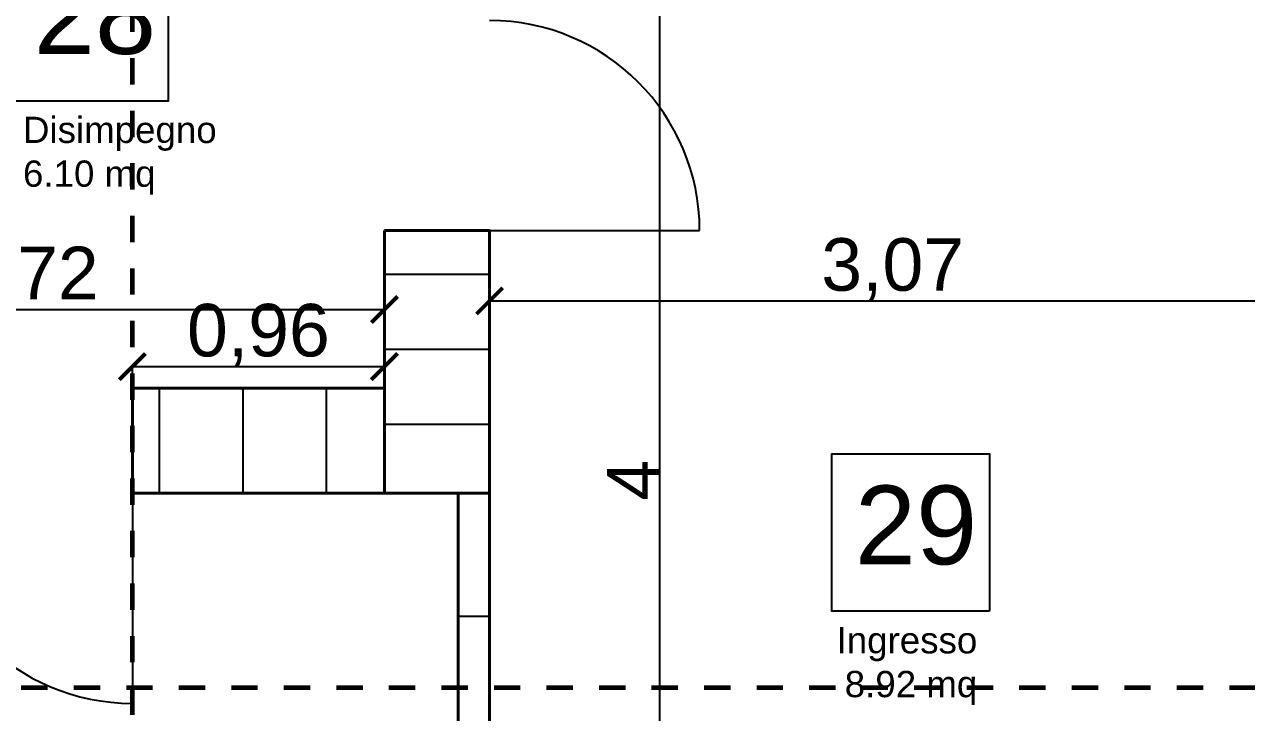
# Model space of a CAD drawing. Header units: millimetres. Extents: x 2459 to 3981, y 1231 to 4850.
# Drawn here: x 3704.054 to 3708.707, y 1286.436 to 1289.056 of the extents above; entities that cross this region are included whole.
import ezdxf

# ---------------------------------------------------------------- set-up
doc = ezdxf.new("R2010")
doc.units = ezdxf.units.MM
doc.linetypes.add('JIS_02_0.7', pattern=[1.35, 0.75, -0.6])
doc.linetypes.add('TRATTEGGIATA', pattern=[0.75, 0.5, -0.25])
doc.layers.add('linee muri', color=7, linetype='Continuous', lineweight=40)
doc.layers.add('SEZIONI', color=7, linetype='TRATTEGGIATA', lineweight=60)
doc.layers.add('quoteee', color=7, linetype='Continuous')
doc.styles.get("Standard").update_dxf_attribs({"font": 'arial.ttf'})
doc.dimstyles.new('Copia di ISO-25', dxfattribs={"dimtxt": 0.2, "dimasz": 0.1, "dimexe": 0, "dimexo": 0, "dimgap": 0, "dimtad": 3, "dimtxsty": 'Standard', "dimblk": 'ARCHTICK', "dimcen": -2.5, "dimclrd": 256, "dimclre": 256, "dimclrt": 256, "dimadec": 0, "dimazin": 0, "dimtfac": 1, "dimtmove": 2, "dimatfit": 3, "dimldrblk": 'ARCHTICK', "dimfxl": 1, "dimfxlon": 1, "dimtfillclr": 256, "dimlwd": -1, "dimlwe": -1, "dimarcsym": 0})

# ---------------------------------------------------------------- blocks, each defined once
blk = doc.blocks.new('_ArchTick')
at = {"color": 0, "linetype": 'ByBlock', "const_width": 0.15}
blk.add_lwpolyline([(-0.5, -0.5), (0.5, 0.5)], dxfattribs=at)
blk = doc.blocks.new('*D344')
at = {"layer": 'Defpoints', "color": 0, "lineweight": -3, "ltscale": 0.01, "transparency": 16777216}
for p in [(3705.4247, 1287.9706), (3702.7047, 1287.6706), (3705.4247, 1287.6706)]:
    blk.add_point(p, dxfattribs=at)
at = {"layer": 'quoteee', "ltscale": 0.01, "transparency": 16777216}
for p, q in [((3702.7047, 1287.6706), (3702.7047, 1287.9706)), ((3702.7047, 1287.9706), (3705.4247, 1287.9706)), ((3705.4247, 1287.6706), (3705.4247, 1287.9706))]:
    blk.add_line(p, q, dxfattribs=at)
at = {"layer": 'quoteee', "ltscale": 0.01, "transparency": 16777216, "xscale": 0.1, "yscale": 0.1, "zscale": 0.1, "rotation": 180}
blk.add_blockref('_ArchTick', (3702.7047, 1287.9706), dxfattribs=at)
at = {"layer": 'quoteee', "ltscale": 0.01, "transparency": 16777216, "xscale": 0.1, "yscale": 0.1, "zscale": 0.1}
blk.add_blockref('_ArchTick', (3705.4247, 1287.9706), dxfattribs=at)
at = {"layer": 'quoteee', "ltscale": 0.01, "transparency": 16777216, "insert": (3704.0647, 1288.0908), "char_height": 0.2, "attachment_point": 5}
blk.add_mtext('2,72', dxfattribs=at)
blk = doc.blocks.new('*D356')
at = {"layer": 'Defpoints', "color": 0, "lineweight": -3, "ltscale": 0.01, "transparency": 16777216}
for p in [(3705.8247, 1288.2706), (3708.8947, 1288.2706), (3708.8947, 1288.0029)]:
    blk.add_point(p, dxfattribs=at)
at = {"layer": 'quoteee', "ltscale": 0.01, "transparency": 16777216}
for p, q in [((3705.8247, 1288.2706), (3705.8247, 1288.0029)), ((3708.8947, 1288.2706), (3708.8947, 1288.0029)), ((3705.8247, 1288.0029), (3708.8947, 1288.0029))]:
    blk.add_line(p, q, dxfattribs=at)
at = {"layer": 'quoteee', "ltscale": 0.01, "transparency": 16777216, "xscale": 0.1, "yscale": 0.1, "zscale": 0.1, "rotation": 180}
blk.add_blockref('_ArchTick', (3705.8247, 1288.0029), dxfattribs=at)
at = {"layer": 'quoteee', "ltscale": 0.01, "transparency": 16777216, "xscale": 0.1, "yscale": 0.1, "zscale": 0.1}
blk.add_blockref('_ArchTick', (3708.8947, 1288.0029), dxfattribs=at)
at = {"layer": 'quoteee', "ltscale": 0.01, "transparency": 16777216, "insert": (3707.3597, 1288.1231), "char_height": 0.2, "attachment_point": 5}
blk.add_mtext('3,07', dxfattribs=at)
blk = doc.blocks.new('*D463')
at = {"layer": 'Defpoints', "color": 0, "lineweight": -3, "transparency": 16777216}
for p in [(3706.4147, 1289.3206), (3706.4725, 1289.3206), (3706.4147, 1285.3206)]:
    blk.add_point(p, dxfattribs=at)
at = {"layer": 'quoteee', "transparency": 16777216}
for p, q in [((3706.4147, 1289.3206), (3706.4725, 1289.3206)), ((3706.4725, 1285.3206), (3706.4725, 1289.3206)), ((3706.4147, 1285.3206), (3706.4725, 1285.3206))]:
    blk.add_line(p, q, dxfattribs=at)
at = {"layer": 'quoteee', "transparency": 16777216, "xscale": 0.1, "yscale": 0.1, "zscale": 0.1}
for p, rotation in [((3706.4725, 1289.3206), 90), ((3706.4725, 1285.3206), 270)]:
    blk.add_blockref('_ArchTick', p, dxfattribs=dict(at, rotation=rotation))
at = {"layer": 'quoteee', "transparency": 16777216, "insert": (3706.3725, 1287.3206), "char_height": 0.2, "attachment_point": 5, "rotation": 90}
blk.add_mtext('4', dxfattribs=at)
blk = doc.blocks.new('*D406')
at = {"layer": 'Defpoints', "color": 0, "lineweight": -3, "transparency": 16777216}
for p in [(3705.4247, 1287.7528), (3704.4647, 1287.6706), (3705.4247, 1287.6706)]:
    blk.add_point(p, dxfattribs=at)
at = {"layer": 'quoteee', "transparency": 16777216}
for p, q in [((3704.4647, 1287.6706), (3704.4647, 1287.7528)), ((3704.4647, 1287.7528), (3705.4247, 1287.7528)), ((3705.4247, 1287.6706), (3705.4247, 1287.7528))]:
    blk.add_line(p, q, dxfattribs=at)
at = {"layer": 'quoteee', "transparency": 16777216, "xscale": 0.1, "yscale": 0.1, "zscale": 0.1, "rotation": 180}
blk.add_blockref('_ArchTick', (3704.4647, 1287.7528), dxfattribs=at)
at = {"layer": 'quoteee', "transparency": 16777216, "xscale": 0.1, "yscale": 0.1, "zscale": 0.1}
blk.add_blockref('_ArchTick', (3705.4247, 1287.7528), dxfattribs=at)
at = {"layer": 'quoteee', "transparency": 16777216, "insert": (3704.9447, 1287.873), "char_height": 0.2, "attachment_point": 5}
blk.add_mtext('0,96', dxfattribs=at)

msp = doc.modelspace()

# ---------------------------------------------------------------- linework, layer by layer
at = {"linetype": 'Continuous', "ltscale": 0.01}
for p, q in [((3705.424742, 1288.270565), (3705.424742, 1287.670565)), ((3705.824742, 1288.270565), (3705.424742, 1288.270565)), ((3705.824742, 1288.270565), (3705.824742, 1287.390565)), ((3704.464742, 1287.670565), (3705.304742, 1287.670565)), ((3704.464742, 1287.270565), (3704.464742, 1287.670565)), ((3705.424742, 1287.670565), (3705.304742, 1287.670565)), ((3705.824742, 1287.670565), (3705.824742, 1285.440565)), ((3704.464742, 1287.270565), (3705.424742, 1287.270565)), ((3705.704742, 1287.270565), (3705.704742, 1285.440565))]:
    msp.add_line(p, q, dxfattribs=at)
at = {"linetype": 'Continuous'}
for p, q in [((3705.424742, 1287.390565), (3705.424742, 1288.270565)), ((3705.824742, 1287.670565), (3705.824742, 1288.270565)), ((3705.824742, 1288.270565), (3706.624742, 1288.270565)), ((3705.424742, 1288.104715), (3705.824742, 1288.104715)), ((3705.424742, 1288.104715), (3705.824742, 1288.104715)), ((3705.424742, 1287.818965), (3705.824742, 1287.818965)), ((3705.424742, 1287.818965), (3705.824742, 1287.818965)), ((3704.567452, 1287.670565), (3704.567452, 1287.270565)), ((3704.567452, 1287.670565), (3704.567452, 1287.270565)), ((3704.884952, 1287.670565), (3704.884952, 1287.270565)), ((3704.884952, 1287.670565), (3704.884952, 1287.270565)), ((3705.202452, 1287.670565), (3705.202452, 1287.270565)), ((3705.202452, 1287.670565), (3705.202452, 1287.270565)), ((3705.424742, 1287.670565), (3705.424742, 1287.270565)), ((3705.424742, 1287.533215), (3705.824742, 1287.533215)), ((3705.424742, 1287.533215), (3705.824742, 1287.533215)), ((3704.464742, 1287.270565), (3704.464742, 1286.470565)), ((3705.824742, 1287.270565), (3705.824742, 1285.320565)), ((3705.704742, 1286.802965), (3705.824742, 1286.802965)), ((3705.704742, 1286.802965), (3705.824742, 1286.802965))]:
    msp.add_line(p, q, dxfattribs=at)
at = {"ltscale": 0.01}
for p, q in [((3705.424742, 1288.270565), (3705.424742, 1287.670565)), ((3705.824742, 1288.270565), (3705.424742, 1288.270565)), ((3704.464742, 1287.670565), (3705.304742, 1287.670565)), ((3704.464742, 1287.270565), (3704.464742, 1287.670565)), ((3705.424742, 1287.670565), (3705.304742, 1287.670565)), ((3704.464742, 1287.270565), (3705.424742, 1287.270565))]:
    msp.add_line(p, q, dxfattribs=at)
for p, q in [((3705.824742, 1287.670565), (3705.824742, 1288.270565)), ((3705.824742, 1288.270565), (3706.624742, 1288.270565)), ((3705.424742, 1287.670565), (3705.424742, 1287.270565)), ((3704.464742, 1287.270565), (3704.464742, 1286.470565))]:
    msp.add_line(p, q)
at = {"linetype": 'Continuous'}
for points in [[(3704.002047, 1288.764474), (3704.602047, 1288.764474), (3704.602047, 1289.364474), (3704.002047, 1289.364474)], [(3705.424742, 1288.270565), (3705.824742, 1288.270565), (3705.824742, 1287.270565), (3705.424742, 1287.270565)], [(3704.464742, 1287.670565), (3705.424742, 1287.670565), (3705.424742, 1287.270565), (3704.464742, 1287.270565)], [(3707.728105, 1286.821079), (3707.128105, 1286.821079), (3707.128105, 1287.421079), (3707.728105, 1287.421079)], [(3705.704742, 1287.270565), (3705.824742, 1287.270565), (3705.824742, 1285.320565), (3705.704742, 1285.320565)]]:
    msp.add_lwpolyline(points, close=True, dxfattribs=at)
for points in [[(3704.002047, 1288.764474), (3704.602047, 1288.764474), (3704.602047, 1289.364474), (3704.002047, 1289.364474)], [(3707.728105, 1286.821079), (3707.128105, 1286.821079), (3707.128105, 1287.421079), (3707.728105, 1287.421079)]]:
    msp.add_lwpolyline(points, close=True)
for centre, start, end in [((3705.824742, 1288.270565), 360, 90), ((3704.464742, 1287.270565), 180, 270)]:
    msp.add_arc(centre, 0.8, start, end, dxfattribs=at)
for centre, start, end in [((3705.824742, 1288.270565), 360, 90), ((3704.464742, 1287.270565), 180, 270)]:
    msp.add_arc(centre, 0.8, start, end)
at = {"layer": 'linee muri'}
for p, q in [((3705.424742, 1287.390565), (3705.424742, 1288.270565)), ((3705.824742, 1287.270565), (3705.824742, 1285.320565))]:
    msp.add_line(p, q, dxfattribs=at)
at = {"layer": 'linee muri', "ltscale": 0.01}
for p, q in [((3705.824742, 1288.270565), (3705.824742, 1287.390565)), ((3705.824742, 1287.670565), (3705.824742, 1285.440565)), ((3705.704742, 1287.270565), (3705.704742, 1285.440565))]:
    msp.add_line(p, q, dxfattribs=at)
at = {"layer": 'linee muri'}
for points in [[(3705.424742, 1288.270565), (3705.824742, 1288.270565), (3705.824742, 1287.270565), (3705.424742, 1287.270565)], [(3704.464742, 1287.670565), (3705.424742, 1287.670565), (3705.424742, 1287.270565), (3704.464742, 1287.270565)], [(3705.704742, 1287.270565), (3705.824742, 1287.270565), (3705.824742, 1285.320565), (3705.704742, 1285.320565)]]:
    msp.add_lwpolyline(points, close=True, dxfattribs=at)
at = {"layer": 'SEZIONI', "linetype": 'JIS_02_0.7', "ltscale": 0.01}
for points in [[(3704.910435, 1277.239057), (3705.104525, 1277.426953), (3704.464722, 1277.426953), (3704.464722, 1296.77353), (3704.784591, 1296.77353), (3704.59726, 1297.02762)], [(3693.647732, 1286.084852), (3693.841823, 1285.890762), (3693.841823, 1286.530565), (3714.447753, 1286.530565), (3714.447753, 1285.890762), (3714.641843, 1286.084852)]]:
    msp.add_lwpolyline(points, dxfattribs=at)

# ---------------------------------------------------------------- texts
at = {"linetype": 'Continuous', "char_height": 0.3, "attachment_point": 1}
for s, insert in [('28', (3704.089488, 1289.243274)), ('29', (3707.215546, 1287.299879))]:
    msp.add_mtext(s, dxfattribs=dict(at, insert=insert))
at = {"char_height": 0.3, "attachment_point": 1}
for s, insert in [('28', (3704.089488, 1289.243274)), ('29', (3707.215546, 1287.299879))]:
    msp.add_mtext(s, dxfattribs=dict(at, insert=insert))
at = {"linetype": 'Continuous', "char_height": 0.1}
for s, insert, attachment_point in [('Disimpegno\\P6.10 mq', (3704.048346, 1288.704288), 1), ('Ingresso\\P8.92 mq', (3707.681806, 1286.760893), 3)]:
    msp.add_mtext_dynamic_manual_height_columns(s, width=0.6, gutter_width=12.5, heights=[0], dxfattribs=dict(at, insert=insert, attachment_point=attachment_point))
at = {"char_height": 0.1}
for s, insert, attachment_point in [('Disimpegno\\P6.10 mq', (3704.048346, 1288.704288), 1), ('Ingresso\\P8.92 mq', (3707.681806, 1286.760893), 3)]:
    msp.add_mtext_dynamic_manual_height_columns(s, width=0.6, gutter_width=12.5, heights=[0], dxfattribs=dict(at, insert=insert, attachment_point=attachment_point))

# ---------------------------------------------------------------- dimensions: what is measured, and where the dimension line sits
at = {"layer": 'quoteee'}
dim = msp.add_linear_dim(base=(3706.472452, 1289.320565), p1=(3706.414742, 1285.320565), p2=(3706.414742, 1289.320565), angle=90, dimstyle='Copia di ISO-25', dxfattribs=at)
dim.commit()
dim.dimension.update_dxf_attribs({"geometry": '*D463', "text_midpoint": (3706.372452, 1287.320565)})
at = {"layer": 'quoteee', "ltscale": 0.01}
for base, p1, p2, picture, middle in [((3708.894742, 1288.002868), (3705.824742, 1288.270565), (3708.894742, 1288.270565), '*D356', (3707.359742, 1288.123059)), ((3705.424742, 1287.970565), (3702.704742, 1287.670565), (3705.424742, 1287.670565), '*D344', (3704.064742, 1288.090756))]:
    dim = msp.add_linear_dim(base=base, p1=p1, p2=p2, dimstyle='Copia di ISO-25', dxfattribs=at)
    dim.commit()
    dim.dimension.update_dxf_attribs({"geometry": picture, "text_midpoint": middle})
at = {"layer": 'quoteee'}
dim = msp.add_linear_dim(base=(3705.424742, 1287.752785), p1=(3704.464742, 1287.670565), p2=(3705.424742, 1287.670565), dimstyle='Copia di ISO-25', dxfattribs=at)
dim.commit()
dim.dimension.update_dxf_attribs({"geometry": '*D406', "text_midpoint": (3704.944742, 1287.872976)})

doc.saveas('drawing.dxf')
